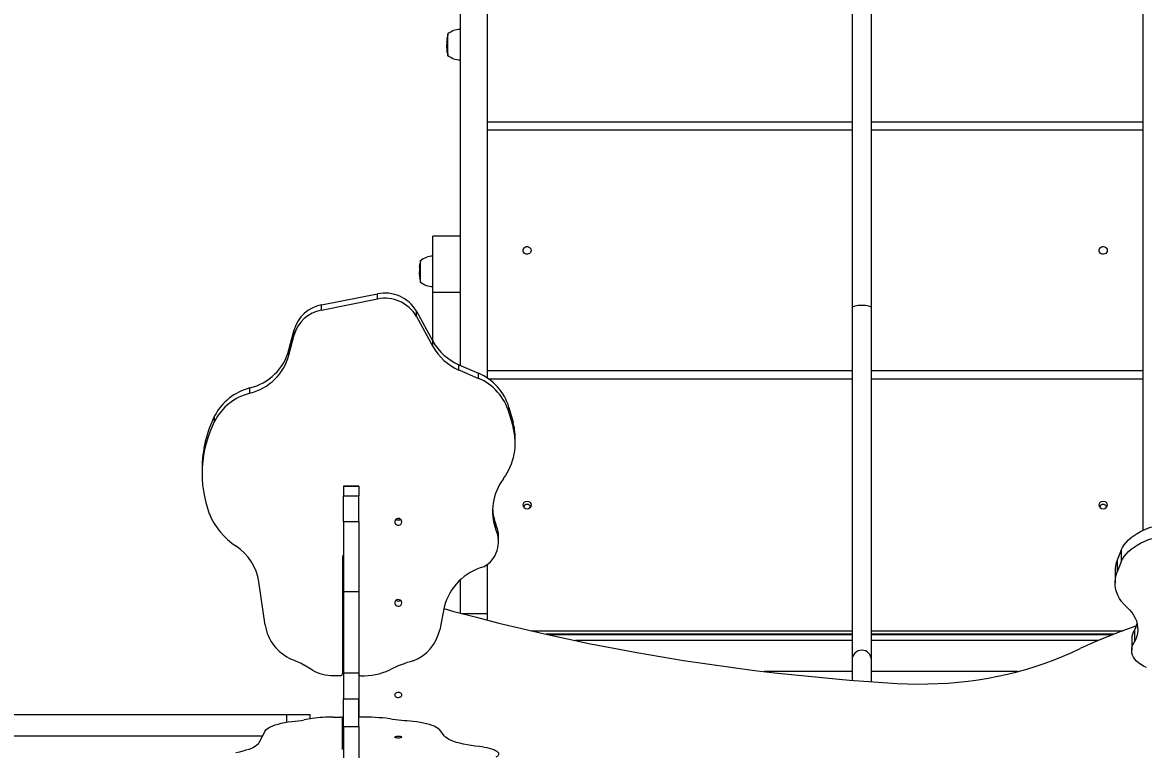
# Model space of a CAD drawing. Header units: millimetres. Extents: x -8422 to 28150, y -6982 to 5510.
# Drawn here: x 16569 to 17675, y 1438 to 2155 of the extents above; entities that cross this region are included whole.
import ezdxf

# ---------------------------------------------------------------- set-up
doc = ezdxf.new("R2010")
doc.units = ezdxf.units.MM
for name, color, linetype in [('DIKOM_ОБЪЕКТ', 7, 'Continuous'), ('DIKOM_РАЗМЕР_ЗОНА', 7, 'Continuous'), ('DIKOM_РАЗМЕР_ОБЪЕКТА', 7, 'Continuous')]:
    doc.layers.add(name, color=color, linetype=linetype)
doc.styles.add('style1', font='arial.ttf', dxfattribs={"width": 0.8})
doc.dimstyles.new('1-50', dxfattribs={"dimtxt": 300, "dimasz": 200, "dimexe": 100, "dimexo": 0, "dimgap": 100, "dimtad": 1, "dimdec": 0, "dimtxsty": 'style1', "dimcen": 0, "dimclrd": 7, "dimclre": 7, "dimadec": 1, "dimazin": 2, "dimtfac": 1, "dimtdec": 0, "dimtmove": 1, "dimatfit": 3, "dimfxl": 0, "dimlwd": 25, "dimlwe": 18, "dimarcsym": 0})

# ---------------------------------------------------------------- blocks, each defined once
blk = doc.blocks.new('*D15')
at = {"layer": 'Defpoints', "color": 0, "transparency": 16777216}
for p in [(19380.3, 3651.5), (27070.1, 3651.5), (15204.4, -3115.2)]:
    blk.add_point(p, dxfattribs=at)
at = {"layer": 'DIKOM_РАЗМЕР_ОБЪЕКТА', "color": 7, "lineweight": 18, "transparency": 16777216}
for p, q in [((19380.3, 3651.5), (27170.1, 3651.5)), ((15204.4, -3115.2), (27170.1, -3115.2))]:
    blk.add_line(p, q, dxfattribs=at)
at = {"layer": 'DIKOM_РАЗМЕР_ОБЪЕКТА', "color": 7, "lineweight": 25, "transparency": 16777216}
blk.add_line((27070.1, -2915.2), (27070.1, 3451.5), dxfattribs=at)
at = {"layer": 'DIKOM_РАЗМЕР_ОБЪЕКТА', "color": 7, "transparency": 16777216}
for points in [[(27036.8, 3451.5), (27103.5, 3451.5), (27070.1, 3651.5)], [(27036.8, -2915.2), (27103.5, -2915.2), (27070.1, -3115.2)]]:
    blk.add_solid(points, dxfattribs=at)
at = {"layer": 'DIKOM_РАЗМЕР_ОБЪЕКТА', "color": 0, "transparency": 16777216, "insert": (26817, -135.2), "char_height": 300, "attachment_point": 5, "rotation": 90, "style": 'style1'}
blk.add_mtext('6750', dxfattribs=at)
blk = doc.blocks.new('*D14')
at = {"layer": 'Defpoints', "color": 0, "transparency": 16777216}
for p in [(20684.7, 5148.6), (28049.7, 5148.6), (14575.8, -5055.5)]:
    blk.add_point(p, dxfattribs=at)
at = {"layer": 'DIKOM_РАЗМЕР_ЗОНА', "color": 7, "lineweight": 18, "transparency": 16777216}
for p, q in [((20684.7, 5148.6), (28149.7, 5148.6)), ((14575.8, -5055.5), (28149.7, -5055.5))]:
    blk.add_line(p, q, dxfattribs=at)
at = {"layer": 'DIKOM_РАЗМЕР_ЗОНА', "color": 7, "lineweight": 25, "transparency": 16777216}
blk.add_line((28049.7, -4855.5), (28049.7, 4948.6), dxfattribs=at)
at = {"layer": 'DIKOM_РАЗМЕР_ЗОНА', "color": 7, "transparency": 16777216}
for points in [[(28016.4, 4948.6), (28083, 4948.6), (28049.7, 5148.6)], [(28016.4, -4855.5), (28083, -4855.5), (28049.7, -5055.5)]]:
    blk.add_solid(points, dxfattribs=at)
at = {"layer": 'DIKOM_РАЗМЕР_ЗОНА', "color": 0, "transparency": 16777216, "insert": (27796.5, -63.6), "char_height": 300, "attachment_point": 5, "rotation": 90, "style": 'style1'}
blk.add_mtext('10200', dxfattribs=at)
blk = doc.blocks.new('*D13')
at = {"layer": 'Defpoints', "color": 0, "transparency": 16777216}
for p in [(10490, 1785.1), (25983.1, 460.5), (10490, -6882.5)]:
    blk.add_point(p, dxfattribs=at)
at = {"layer": 'DIKOM_РАЗМЕР_ЗОНА', "color": 7, "lineweight": 18, "transparency": 16777216}
for p, q in [((10490, 1785.1), (10490, -6982.5)), ((25983.1, 460.5), (25983.1, -6982.5))]:
    blk.add_line(p, q, dxfattribs=at)
at = {"layer": 'DIKOM_РАЗМЕР_ЗОНА', "color": 7, "lineweight": 25, "transparency": 16777216}
blk.add_line((25783.1, -6882.5), (10690, -6882.5), dxfattribs=at)
at = {"layer": 'DIKOM_РАЗМЕР_ЗОНА', "color": 7, "transparency": 16777216}
for points in [[(10690, -6849.2), (10690, -6915.8), (10490, -6882.5)], [(25783.1, -6849.2), (25783.1, -6915.8), (25983.1, -6882.5)]]:
    blk.add_solid(points, dxfattribs=at)
at = {"layer": 'DIKOM_РАЗМЕР_ЗОНА', "color": 0, "transparency": 16777216, "insert": (18236.5, -6629.3), "char_height": 300, "attachment_point": 5, "style": 'style1'}
blk.add_mtext('15500', dxfattribs=at)

msp = doc.modelspace()

# ---------------------------------------------------------------- linework, layer by layer
at = {"layer": 'DIKOM_ОБЪЕКТ', "color": 7, "linetype": 'Continuous', "lineweight": 15}
for p, q in [((17000.4, 2773.8), (17000.4, 1816.9)), ((17027.4, 1804.2), (17027.4, 2773.8)), ((17673.4, 2773.8), (17673.4, 1654.2)), ((17386.9, 2697.8), (17386.9, 1873.6)), ((17405.9, 1873.6), (17405.9, 2697.8)), ((16987.4, 2136.9), (16987.4, 2136.6)), ((16987.4, 2135.8), (16987.4, 2136.1)), ((16987.5, 2137.1), (16987.5, 2137.3)), ((16988.4, 2122.2), (16988.4, 2143.8)), ((16987.4, 2134.4), (16987.4, 2134.6)), ((16987.4, 2134.4), (16987.4, 2133.6)), ((16987.4, 2133.6), (16987.4, 2132.6)), ((16987.4, 2133.3), (16987.4, 2133.6)), ((16987.4, 2132.5), (16987.4, 2132.2)), ((16987.4, 2132.2), (16987.4, 2131.6)), ((16987.5, 2128.6), (16987.5, 2128.6)), ((16987.6, 2126.9), (16987.5, 2128.6)), ((16987.6, 2128.5), (16987.6, 2127.1)), ((16987.7, 2126.8), (16987.8, 2126.5)), ((16987.8, 2126.2), (16987.7, 2126.5)), ((16987.8, 2126.2), (16987.8, 2126.2)), ((16987.8, 2126.2), (16987.8, 2126.2)), ((16987.8, 2126.2), (16987.8, 2126.2)), ((17027.4, 2056.9), (17386.9, 2056.9)), ((17386.9, 2048.7), (17027.4, 2048.7)), ((17405.9, 2056.9), (17673.4, 2056.9)), ((17673.4, 2048.7), (17405.9, 2048.7)), ((17000.4, 1944.3), (16973.4, 1944.3)), ((16973.4, 1889.1), (16973.4, 1944.3)), ((16960.8, 1917), (16960.8, 1917.1)), ((16960.8, 1916.6), (16960.8, 1916.6)), ((16961.4, 1898.7), (16961.4, 1920.3)), ((16960.4, 1913.4), (16960.5, 1913.5)), ((16960.4, 1913.1), (16960.4, 1913)), ((16960.4, 1912.2), (16960.4, 1912.2)), ((16960.4, 1911), (16960.4, 1911.1)), ((16960.4, 1911), (16960.4, 1910)), ((16960.4, 1909.8), (16960.4, 1908.7)), ((16960.4, 1909.4), (16960.4, 1909.8)), ((16960.4, 1908.7), (16960.4, 1908.5)), ((16960.4, 1908.4), (16960.4, 1908)), ((16960.4, 1906.1), (16960.4, 1906.1)), ((16960.5, 1904.7), (16960.5, 1904.7)), ((16960.6, 1904.1), (16960.5, 1904.7)), ((16960.6, 1904.4), (16960.6, 1903.6)), ((16960.7, 1903.1), (16960.8, 1902.4)), ((16960.8, 1902.2), (16960.7, 1902.7)), ((16960.8, 1902.2), (16960.8, 1902.2)), ((16960.8, 1902.2), (16960.8, 1902.2)), ((16960.8, 1902.2), (16960.8, 1902.2)), ((16863.6, 1876.4), (16918.9, 1887.4)), ((16863.6, 1871.2), (16918.9, 1882.3)), ((16918.9, 1882.3), (16918.9, 1887.4)), ((16973.4, 1889.1), (17000.4, 1889.1)), ((16973.4, 1840.8), (16973.4, 1889.1)), ((16863.6, 1871.2), (16863.6, 1876.4)), ((16957.3, 1865.1), (16957.3, 1870.3)), ((16957.3, 1870.3), (16973.5, 1840.7)), ((17386.9, 1873.6), (17386.9, 1526.5)), ((17405.9, 1526.5), (17405.9, 1873.6)), ((16957.3, 1865.1), (16973.5, 1835.6)), ((16831.7, 1832.1), (16836.9, 1852)), ((16836.9, 1846.8), (16836.9, 1852)), ((16831.7, 1826.9), (16836.9, 1846.8)), ((16973.5, 1835.6), (16973.5, 1840.7)), ((16831.7, 1826.9), (16831.7, 1832.1)), ((16999.3, 1812.3), (16999.3, 1817.4)), ((16999.3, 1817.4), (17018.5, 1809.1)), ((16999.3, 1812.3), (17018.5, 1803.9)), ((17018.5, 1803.9), (17018.5, 1809.1)), ((17027.4, 1811.7), (17386.9, 1811.7)), ((17405.9, 1811.7), (17673.4, 1811.7)), ((16793.2, 1789.4), (16793.2, 1794.5)), ((17386.9, 1803.1), (17028.9, 1803.1)), ((17673.4, 1803.1), (17405.9, 1803.1)), ((17048.5, 1770.2), (17048.5, 1775.4)), ((17048.5, 1775.4), (17052.6, 1760.9)), ((17048.5, 1770.2), (17052.6, 1755.8)), ((16758.4, 1761.8), (16758.4, 1766.9)), ((17052.6, 1755.8), (17052.6, 1760.9)), ((17054.7, 1740.2), (17054.7, 1745.3)), ((16746, 1715.2), (16746, 1710.1)), ((16900.4, 1697.8), (16885.4, 1697.8)), ((16885.4, 1697.7), (16885.4, 1697.8)), ((16885.4, 1697.7), (16900.4, 1697.7)), ((16885.4, 1697.7), (16885.4, 1688.3)), ((16900.4, 1697.7), (16900.4, 1697.8)), ((16900.4, 1697.7), (16900.4, 1688.3)), ((16885.4, 1688.3), (16900.4, 1688.3)), ((16885.4, 1663), (16885.4, 1688.3)), ((16900.4, 1663), (16900.4, 1688.3)), ((16885.4, 1663), (16900.4, 1663)), ((16885.4, 1663), (16885.4, 1594)), ((16900.4, 1663), (16900.4, 1594)), ((17035.6, 1654.9), (17035.6, 1660.1)), ((17038.4, 1643), (17038.4, 1648.1)), ((16884.4, 1627.2), (16884.4, 1512.8)), ((17652.3, 1634.5), (17648.3, 1624.6)), ((17652.3, 1634.5), (17652.3, 1623)), ((17027.4, 1572.3), (17027.4, 1620.7)), ((17648.3, 1624.6), (17648.3, 1613.1)), ((17652.3, 1623), (17648.3, 1613.1)), ((17000.4, 1605.1), (17000.4, 1572.6)), ((17646.1, 1613.9), (17646.1, 1602.4)), ((16808.2, 1560.6), (16802, 1603.5)), ((16885.4, 1594), (16900.4, 1594)), ((16885.4, 1594), (16885.4, 1513.8)), ((16900.4, 1594), (16900.4, 1513.8)), ((16984.8, 1578.5), (16980.4, 1556.2)), ((17001.7, 1572.3), (17027.4, 1572.3)), ((17027.4, 1565.5), (17027.4, 1572.3)), ((17070.2, 1555.1), (17386.9, 1555.1)), ((17386.9, 1551.7), (17085.1, 1551.7)), ((17086.4, 1551.5), (17386.9, 1551.5)), ((17405.9, 1555.1), (17653.9, 1555.1)), ((17645, 1551.7), (17405.9, 1551.7)), ((17405.9, 1551.5), (17644.3, 1551.5)), ((17665.2, 1555.6), (17665.2, 1544.1)), ((17386.9, 1545.5), (17114.1, 1545.5)), ((17629.5, 1545.5), (17405.9, 1545.5)), ((17662.5, 1547.4), (17662.5, 1535.9)), ((16854.8, 1516.2), (16846.6, 1521.1)), ((17386.9, 1526.5), (17386.9, 1506.3)), ((17405.9, 1504.9), (17405.9, 1526.5)), ((16875.3, 1511), (16882.4, 1510.9)), ((16885.4, 1513.8), (16900.4, 1513.8)), ((16885.4, 1513.8), (16885.4, 1488)), ((16900.4, 1513.8), (16900.4, 1488)), ((16900.4, 1512.6), (16900.4, 1469.6)), ((17386.9, 1515), (17300.2, 1515)), ((17550.3, 1515), (17405.9, 1515)), ((16885.4, 1488), (16900.4, 1488)), ((16885.4, 1460.6), (16885.4, 1488)), ((16900.4, 1490.1), (16900.4, 1489.8)), ((16900.4, 1460.6), (16900.4, 1488)), ((15471.6, 1472.5), (16829.3, 1472.5)), ((16829.3, 1472.5), (16852.6, 1472.5)), ((16829.3, 1472.5), (16829.3, 1464.9)), ((16852.6, 1468.2), (16852.6, 1472.5)), ((16854.8, 1468.6), (16846.6, 1467.2)), ((16875.3, 1470), (16882.4, 1470.1)), ((16884.4, 1438), (16884.4, 1469.5)), ((16885.4, 1460.6), (16900.4, 1460.6)), ((16885.4, 1460.6), (16885.4, 1422.6)), ((16900.4, 1460.6), (16900.4, 1422.6)), ((15400.4, 1451.5), (16805.6, 1451.5)), ((16808.2, 1456.4), (16802, 1444.6)), ((16884.4, 1451.5), (16885.4, 1451.5)), ((16984.8, 1451.5), (16980.4, 1457.6))]:
    msp.add_line(p, q, dxfattribs=at)
at = {"layer": 'DIKOM_ОБЪЕКТ', "color": 7, "linetype": 'Continuous', "lineweight": 15, "flags": 128}
for points in [[(16987.8, 2125.5), (16987.8, 2125.5), (16987.8, 2125.5), (16987.8, 2125.5), (16987.8, 2125.5), (16987.8, 2125.5), (16987.8, 2125.5), (16987.8, 2125.4), (16987.8, 2125.4)], [(17070.4, 1930.2), (17070.2, 1929.1), (17069.7, 1928.1), (17068.9, 1927.2), (17067.9, 1926.7), (17066.7, 1926.4), (17065.5, 1926.5), (17064.4, 1926.9), (17063.5, 1927.6), (17062.8, 1928.6), (17062.5, 1929.6), (17062.5, 1930.8), (17062.8, 1931.9), (17063.5, 1932.8), (17064.4, 1933.5), (17065.5, 1933.9), (17066.7, 1934), (17067.9, 1933.7), (17068.9, 1933.2), (17069.7, 1932.4), (17070.2, 1931.3), (17070.4, 1930.2)], [(17638.4, 1930.2), (17638.2, 1929.1), (17637.7, 1928.1), (17636.9, 1927.2), (17635.9, 1926.7), (17634.7, 1926.4), (17633.5, 1926.5), (17632.4, 1926.9), (17631.5, 1927.6), (17630.8, 1928.6), (17630.5, 1929.6), (17630.5, 1930.8), (17630.8, 1931.9), (17631.5, 1932.8), (17632.4, 1933.5), (17633.5, 1933.9), (17634.7, 1934), (17635.9, 1933.7), (17636.9, 1933.2), (17637.7, 1932.4), (17638.2, 1931.3), (17638.4, 1930.2)], [(17396.4, 1876), (17394.6, 1876), (17392.8, 1875.8), (17391.1, 1875.6), (17389.7, 1875.3), (17388.5, 1874.9), (17387.6, 1874.5), (17387.1, 1874.1), (17386.9, 1873.6)], [(17405.9, 1873.6), (17405.7, 1874.1), (17405.2, 1874.5), (17404.3, 1874.9), (17403.1, 1875.3), (17401.7, 1875.6), (17400.1, 1875.8), (17398.3, 1876), (17396.4, 1876)], [(16942.9, 1662.5), (16942.7, 1663.5), (16942.2, 1664.5), (16941.3, 1665.2), (16940.3, 1665.7), (16939.1, 1665.8), (16938, 1665.5), (16937.1, 1664.9), (16936.3, 1664), (16936, 1663), (16936, 1661.9), (16936.3, 1660.9), (16937.1, 1660.1), (16938, 1659.5), (16939.1, 1659.2), (16940.3, 1659.3), (16941.3, 1659.7), (16942.2, 1660.5), (16942.7, 1661.4), (16942.9, 1662.5)], [(17652.3, 1634.5), (17653.6, 1637.2), (17655.2, 1639.8), (17657.2, 1642.3), (17659.4, 1644.8), (17662, 1647.1), (17664.8, 1649.2), (17667.9, 1651.2), (17671.2, 1653.1), (17674.7, 1654.8), (17678.5, 1656.2), (17682.4, 1657.5)], [(17652.3, 1623), (17653.6, 1625.7), (17655.2, 1628.3), (17657.2, 1630.8), (17659.4, 1633.3), (17662, 1635.6), (17664.8, 1637.7), (17667.9, 1639.7), (17671.2, 1641.6), (17674.7, 1643.3), (17678.5, 1644.7), (17682.4, 1646)], [(17657.8, 1578.4), (17655, 1581.2), (17652.6, 1584.1), (17650.6, 1587.1), (17648.9, 1590.3), (17647.6, 1593.5), (17646.7, 1596.7), (17646.2, 1600), (17646.1, 1603.3), (17646.4, 1606.6), (17647.1, 1609.9), (17648.3, 1613.1)], [(16942.9, 1582.6), (16942.7, 1583.7), (16942.2, 1584.6), (16941.3, 1585.4), (16940.3, 1585.8), (16939.1, 1585.9), (16938, 1585.6), (16937.1, 1585), (16936.3, 1584.2), (16936, 1583.1), (16936, 1582.1), (16936.3, 1581), (16937.1, 1580.2), (16938, 1579.6), (16939.1, 1579.3), (16940.3, 1579.4), (16941.3, 1579.8), (16942.2, 1580.6), (16942.7, 1581.5), (16942.9, 1582.6)], [(16984.5, 1577), (16994.2, 1574.3), (17016.4, 1568.4), (17038.7, 1562.7), (17061.1, 1557.3), (17083.6, 1552.1), (17106.2, 1547.1), (17129, 1542.4), (17151.8, 1537.9), (17174.7, 1533.7), (17197.7, 1529.7), (17220.8, 1525.9), (17243.9, 1522.4), (17267.2, 1519.2), (17290.5, 1516.1), (17313.8, 1513.4), (17337.2, 1510.9), (17360.7, 1508.6), (17384.2, 1506.6), (17407.8, 1504.8), (17431.3, 1503.3)], [(17657.8, 1578.4), (17660.3, 1575.9), (17662.5, 1573.2), (17664.4, 1570.5), (17665.9, 1567.7), (17667.1, 1564.8), (17667.9, 1561.8), (17668.4, 1558.8), (17668.5, 1555.9), (17668.2, 1552.9), (17667.6, 1549.9), (17666.6, 1547), (17665.2, 1544.1)], [(17667.1, 1559.9), (17665.6, 1559.4), (17651.9, 1554.4), (17638.3, 1549.1), (17624.9, 1543.5), (17611.7, 1537.7)], [(17677, 1519), (17674.2, 1520.3), (17671.6, 1521.8), (17669.3, 1523.4), (17667.3, 1525.2), (17665.7, 1527.1), (17664.3, 1529.1), (17663.3, 1531.2), (17662.7, 1533.4), (17662.5, 1535.6), (17662.6, 1537.8), (17663.1, 1539.9), (17664, 1542.1), (17665.2, 1544.1)], [(17431.3, 1503.3), (17441.4, 1502.8), (17451.4, 1502.6), (17461.4, 1502.7), (17471.4, 1503), (17481.4, 1503.6), (17491.4, 1504.5), (17501.3, 1505.6), (17511.1, 1506.9), (17520.9, 1508.5), (17530.6, 1510.3), (17540.2, 1512.4), (17549.6, 1514.8), (17559, 1517.4), (17568.2, 1520.2), (17577.2, 1523.2), (17586.1, 1526.5), (17594.8, 1530), (17603.4, 1533.7), (17611.7, 1537.7)], [(16935.9, 1491.9), (16936.1, 1491.1), (16936.7, 1490.4), (16937.5, 1489.8), (16938.6, 1489.5), (16939.7, 1489.5), (16940.8, 1489.7), (16941.8, 1490.1), (16942.5, 1490.7), (16942.9, 1491.5), (16942.9, 1492.3), (16942.5, 1493.1), (16941.8, 1493.7), (16940.8, 1494.2), (16939.7, 1494.4), (16938.6, 1494.3), (16937.5, 1494), (16936.7, 1493.4), (16936.1, 1492.7), (16935.9, 1491.9)], [(16808.2, 1456.4), (16809, 1457.4), (16810.1, 1458.5), (16811.6, 1459.5), (16813.5, 1460.5), (16815.6, 1461.4), (16818.1, 1462.3), (16820.9, 1463.1), (16824, 1463.9), (16827.3, 1464.6), (16830.9, 1465.2), (16834.6, 1465.7)], [(16954, 1466), (16957.6, 1465.6), (16961, 1465.1), (16964.3, 1464.5), (16967.3, 1463.8), (16970, 1463), (16972.5, 1462.2), (16974.7, 1461.4), (16976.6, 1460.5), (16978.2, 1459.6), (16979.4, 1458.6), (16980.4, 1457.6)], [(16942.9, 1450.3), (16942.7, 1450), (16942.2, 1449.8), (16941.3, 1449.6), (16940.3, 1449.4), (16939.1, 1449.4), (16938, 1449.5), (16937.1, 1449.7), (16936.3, 1449.9), (16936, 1450.2), (16936, 1450.5), (16936.3, 1450.7), (16937.1, 1451), (16938, 1451.1), (16939.1, 1451.2), (16940.3, 1451.2), (16941.3, 1451.1), (16942.2, 1450.9), (16942.7, 1450.6), (16942.9, 1450.3)], [(17023.9, 1440.5), (17019.5, 1440.9), (17015.2, 1441.4), (17011.2, 1441.9), (17007.3, 1442.6), (17003.6, 1443.3), (17000.2, 1444.2), (16997, 1445), (16994.2, 1446), (16991.6, 1447), (16989.4, 1448.1), (16987.5, 1449.2), (16986, 1450.3), (16984.8, 1451.5)], [(16802, 1444.6), (16801.2, 1443.4), (16800, 1442.3), (16798.5, 1441.2), (16796.7, 1440.2), (16794.6, 1439.1), (16792.1, 1438.2), (16789.3, 1437.3), (16786.3, 1436.4), (16783, 1435.6), (16779.4, 1434.9)], [(17023.9, 1440.5), (17026.7, 1440), (17029.2, 1439.4), (17031.5, 1438.7), (17033.5, 1438), (17035.2, 1437.2), (17036.5, 1436.4), (17037.5, 1435.6), (17038.1, 1434.7), (17038.4, 1433.8), (17038.3, 1432.9), (17037.8, 1432.1), (17036.9, 1431.2), (17035.6, 1430.4)]]:
    msp.add_lwpolyline(points, dxfattribs=at)
at = {"layer": 'DIKOM_ОБЪЕКТ', "color": 7, "linetype": 'Continuous', "lineweight": 15}
for centre in [(17066.4, 1679.1), (17634.4, 1679.1)]:
    msp.add_circle(centre, 3.98, dxfattribs=at)
for centre, radius, start, end in [((17000.6, 2129.4), 18.7, 90.4909, 130.6212), ((17029.2, 2134.5), 41.8, 175.0665, 176.4771), ((17029.2, 2134.5), 41.8, 177.1205, 178.277), ((17029.2, 2134.5), 41.8, 178.9202, 179.3623), ((17029.2, 2134.5), 41.8, 167.1204, 170.8725), ((17029.2, 2131.6), 41.8, 183.0152, 184.2708), ((17029.2, 2131.6), 41.8, 184.9166, 185.3407), ((17029.2, 2131.6), 41.8, 185.3407, 185.8256), ((17029.2, 2131.6), 41.8, 188.4079, 188.731), ((17029.2, 2131.6), 41.8, 188.731, 192.8796), ((17000.6, 2136.7), 18.7, 229.3788, 269.5091), ((17002.2, 1911), 41.8, 175.7309, 176.6479), ((17002.2, 1911), 41.8, 172.3228, 175.0883), ((17002.2, 1911), 41.8, 167.1204, 171.6925), ((16973.6, 1905.8), 18.7, 90.4909, 130.6212), ((17002.2, 1911), 41.8, 177.2714, 178.3921), ((17002.2, 1908), 41.8, 180, 182.6115), ((17002.2, 1908), 41.8, 183.1889, 184.0775), ((17002.2, 1908), 41.8, 184.703, 185.4479), ((17002.2, 1908), 41.8, 186.04, 186.8146), ((17002.2, 1908), 41.8, 187.3232, 188.0936), ((17002.2, 1908), 41.8, 188.7239, 192.8796), ((16973.6, 1913.2), 18.7, 229.3788, 269.5091), ((16926.3, 1852.4), 35.7, 29.9071, 101.9898), ((16926.3, 1847.3), 35.7, 29.9071, 101.9898), ((16869.6, 1842.9), 34, 100.2175, 164.5538), ((16869.6, 1837.8), 34, 100.2175, 164.5538), ((17020.4, 1866.8), 53.7, 209.0609, 246.8457), ((16780.4, 1846.2), 53.2, 283.8994, 344.5992), ((16780.4, 1841.1), 53.2, 283.8993, 344.5992), ((17020.4, 1861.6), 53.7, 209.0611, 246.8457), ((16997.9, 1760.5), 52.8, 16.381, 67.0727), ((16997.9, 1755.4), 52.8, 16.381, 67.0727), ((16806.5, 1742), 54.2, 104.2555, 152.5834), ((16806.5, 1736.8), 54.2, 104.2557, 152.5832), ((16860.7, 1715.1), 114.7, 153.1062, 179.9332), ((16860.1, 1710.1), 114.1, 153.0552, 200.3986), ((16996.6, 1745.3), 58.1, 0.0124, 15.6032), ((16996.1, 1740.2), 58.6, 323.2327, 15.4797), ((17085.3, 1673.2), 52.9, 142.9566, 200.225), ((17085, 1678.4), 52.6, 182.8373, 200.3284), ((17066.4, 1675.7), 4.01, 25.7327, 154.2673), ((17634.4, 1675.7), 4.01, 25.7315, 154.2685), ((16818.7, 1697.8), 71, 202.7265, 236.4535), ((16939.4, 1669.1), 4.63, 241.4132, 298.5868), ((16939.4, 1668), 3.66, 233.2416, 306.7584), ((17010.7, 1648.1), 27.6, 0.0582, 25.7396), ((17010.1, 1642.9), 28.2, 299.1957, 25.1692), ((16751.3, 1595.6), 51.3, 8.7791, 56.7105), ((16889.8, 1627.2), 5.4, 144.5621, 179.8614), ((17038.2, 1565.1), 55.1, 105.113, 165.969), ((17674.2, 1613.8), 28.1, 157.4859, 179.8439), ((16939.4, 1588.1), 3.66, 233.2403, 306.7597), ((16852.1, 1567.8), 44.5, 189.2038, 246.781), ((17641.2, 1568.7), 27.4, 331.3336, 346.4861), ((16939, 1565.1), 42.3, 290.8263, 347.8868), ((17676.7, 1547.2), 14.2, 143.7795, 179.2003), ((16813.5, 1467), 63.4, 58.5129, 70.5469), ((17396.4, 1526.5), 9.5, 0, 180), ((16875.9, 1556.5), 45.5, 242.2942, 269.1666), ((16904.7, 1573.5), 62.7, 267.8624, 294.8028), ((16986.9, 1407.2), 122.8, 105.5095, 117.0667), ((16882.5, 1512.9), 1.94, 267.9384, 358.1433), ((16902.4, 1512.8), 1.94, 181.7421, 269.6101), ((16818.1, 1638.2), 173.3, 275.4717, 279.4769), ((16875.4, 1320.9), 149.2, 90.0583, 97.9557), ((16882.9, 1467.7), 2.38, 49.7254, 101.4257), ((16901.9, 1467.9), 2.27, 79.0139, 131.0986), ((16905, 1257.7), 212.3, 82.9664, 90.7146), ((16981.5, 1830.9), 365.9, 262.0596, 265.6894)]:
    msp.add_arc(centre, radius, start, end, dxfattribs=at)
for points, knots in [([(16987.5, 2137.3), (16987.5, 2137.2), (16987.5, 2137.1), (16987.4, 2136.9), (16987.4, 2136.9)], [0, 0, 0, 0, 0.476093, 1, 1, 1, 1]), ([(16987.4, 2136.1), (16987.4, 2136), (16987.4, 2135.8), (16987.4, 2135.7), (16987.4, 2135.6)], [0, 0, 0, 0, 0.483639, 1, 1, 1, 1]), ([(16987.4, 2135.6), (16987.4, 2135.6), (16987.4, 2135.4), (16987.4, 2135.3), (16987.4, 2135.3)], [0, 0, 0, 0, 0.641225, 1, 1, 1, 1]), ([(16987.7, 2139.6), (16987.7, 2139.4), (16987.6, 2139.1), (16987.6, 2138.6), (16987.5, 2138.3), (16987.5, 2138.2), (16987.5, 2138.1)], [0, 0, 0, 0, 0.377637, 0.625325, 0.873008, 1, 1, 1, 1]), ([(16987.6, 2138.4), (16987.6, 2138.4), (16987.6, 2138.5), (16987.6, 2138.6), (16987.6, 2138.9), (16987.6, 2139.2), (16987.7, 2139.4), (16987.7, 2139.5)], [0, 0, 0, 0, 0.001634, 0.247988, 0.495728, 0.8116, 1, 1, 1, 1]), ([(16987.8, 2140.8), (16987.8, 2140.6), (16987.8, 2140.2), (16987.7, 2139.8), (16987.7, 2139.6)], [0, 0, 0, 0, 0.512327, 1, 1, 1, 1]), ([(16987.4, 2135), (16987.4, 2134.7), (16987.4, 2134.3), (16987.4, 2133.9), (16987.4, 2133.9)], [0, 0, 0, 0, 0.875101, 1, 1, 1, 1]), ([(16987.4, 2133.9), (16987.4, 2133.8), (16987.4, 2133.6), (16987.4, 2133.4), (16987.4, 2133.3)], [0, 0, 0, 0, 0.499808, 1, 1, 1, 1]), ([(16987.4, 2132.6), (16987.4, 2132.5), (16987.4, 2132.3), (16987.4, 2131.9), (16987.4, 2131.6), (16987.4, 2131.4)], [0, 0, 0, 0, 0.334966, 0.662865, 1, 1, 1, 1]), ([(16987.4, 2131.3), (16987.4, 2131.4), (16987.4, 2131.7), (16987.4, 2132), (16987.4, 2132.2), (16987.4, 2132.2), (16987.4, 2132.2), (16987.4, 2132.2)], [0, 0, 0, 0, 0.285486, 0.526437, 0.767429, 0.995127, 1, 1, 1, 1]), ([(16987.4, 2131.4), (16987.4, 2131.2), (16987.4, 2130.8), (16987.4, 2130.3), (16987.4, 2129.8), (16987.4, 2129.5), (16987.4, 2129.4), (16987.4, 2129.3)], [0, 0, 0, 0, 0.225282, 0.412916, 0.600069, 0.800069, 1, 1, 1, 1]), ([(16987.4, 2129.8), (16987.4, 2129.8), (16987.4, 2129.9), (16987.4, 2130.3), (16987.4, 2130.6), (16987.4, 2131), (16987.4, 2131.2), (16987.4, 2131.3)], [0, 0, 0, 0, 0.301856, 0.491413, 0.681076, 0.876408, 1, 1, 1, 1]), ([(16987.4, 2129.8), (16987.4, 2129.8), (16987.4, 2129.7), (16987.4, 2129.7), (16987.4, 2129.7), (16987.4, 2129.8)], [0, 0, 0, 0, 0.192477, 0.6693, 1, 1, 1, 1]), ([(16987.4, 2129.3), (16987.4, 2129.3), (16987.4, 2129.2), (16987.4, 2129.4), (16987.4, 2129.4)], [0, 0, 0, 0, 0.601499, 1, 1, 1, 1]), ([(16987.5, 2129.2), (16987.5, 2129.1), (16987.5, 2128.9), (16987.6, 2128.6), (16987.6, 2128.5)], [0, 0, 0, 0, 0.513119, 1, 1, 1, 1]), ([(16987.5, 2128.6), (16987.5, 2128.7), (16987.5, 2128.9), (16987.5, 2129.1), (16987.5, 2129.2)], [0, 0, 0, 0, 0.241672, 1, 1, 1, 1]), ([(16987.6, 2127.1), (16987.6, 2127), (16987.6, 2127), (16987.6, 2126.9), (16987.6, 2126.8), (16987.6, 2126.8)], [0, 0, 0, 0, 0.499802, 0.749734, 1, 1, 1, 1]), ([(16987.7, 2126.5), (16987.7, 2126.6), (16987.7, 2126.7), (16987.6, 2126.8), (16987.6, 2126.9)], [0, 0, 0, 0, 0.501855, 1, 1, 1, 1]), ([(16987.6, 2126.8), (16987.6, 2126.8), (16987.6, 2126.8), (16987.7, 2126.8), (16987.7, 2126.8), (16987.7, 2126.8)], [0, 0, 0, 0, 0.500014, 0.750022, 1, 1, 1, 1]), ([(16987.6, 2126.8), (16987.6, 2126.8), (16987.6, 2126.8), (16987.6, 2126.8), (16987.6, 2126.8)], [0, 0, 0, 0, 0.532247, 1, 1, 1, 1]), ([(16987.8, 2126.5), (16987.8, 2126.5), (16987.8, 2126.3), (16987.9, 2126.1), (16987.9, 2125.9)], [0, 0, 0, 0, 0.455988, 1, 1, 1, 1]), ([(16987.8, 2125.5), (16987.8, 2125.6), (16987.8, 2125.9), (16987.8, 2126.1), (16987.8, 2126.2)], [0, 0, 0, 0, 0.500186, 1, 1, 1, 1]), ([(16987.9, 2125.1), (16987.9, 2125.1), (16987.8, 2125.3), (16987.8, 2125.4), (16987.8, 2125.5)], [0, 0, 0, 0, 0.563207, 1, 1, 1, 1]), ([(16987.9, 2125.9), (16987.9, 2125.8), (16987.8, 2125.5), (16987.9, 2125.2), (16987.9, 2125.1)], [0, 0, 0, 0, 0.500161, 1, 1, 1, 1]), ([(16960.7, 1915.9), (16960.7, 1915.7), (16960.6, 1915.3), (16960.6, 1914.9), (16960.5, 1914.5), (16960.5, 1914.3), (16960.5, 1914.1), (16960.5, 1914.1), (16960.5, 1914.1)], [0, 0, 0, 0, 0.216689, 0.358831, 0.500985, 0.688001, 0.880688, 1, 1, 1, 1]), ([(16960.5, 1914.6), (16960.5, 1914.6), (16960.5, 1914.6), (16960.5, 1914.8), (16960.6, 1915), (16960.6, 1915.3), (16960.6, 1915.6), (16960.7, 1915.8), (16960.7, 1915.9)], [0, 0, 0, 0, 0.278702, 0.446685, 0.583211, 0.720508, 0.895563, 1, 1, 1, 1]), ([(16960.5, 1914.6), (16960.5, 1914.6), (16960.5, 1914.6), (16960.5, 1914.6), (16960.5, 1914.6)], [0, 0, 0, 0, 0.171207, 1, 1, 1, 1]), ([(16960.8, 1917.1), (16960.8, 1916.9), (16960.8, 1916.5), (16960.7, 1916.1), (16960.7, 1915.9)], [0, 0, 0, 0, 0.512289, 1, 1, 1, 1]), ([(16960.7, 1915.9), (16960.7, 1916), (16960.7, 1916.2), (16960.7, 1916.5), (16960.8, 1916.6)], [0, 0, 0, 0, 0.488429, 1, 1, 1, 1]), ([(16960.5, 1913.5), (16960.5, 1913.4), (16960.5, 1913.3), (16960.4, 1913.1), (16960.4, 1913.1)], [0, 0, 0, 0, 0.476101, 1, 1, 1, 1]), ([(16960.4, 1912.2), (16960.4, 1912.2), (16960.4, 1912), (16960.4, 1911.9), (16960.4, 1911.8)], [0, 0, 0, 0, 0.483744, 1, 1, 1, 1]), ([(16960.4, 1911.8), (16960.4, 1911.8), (16960.4, 1911.7), (16960.4, 1911.7), (16960.4, 1911.7)], [0, 0, 0, 0, 0.498494, 1, 1, 1, 1]), ([(16960.4, 1911.7), (16960.4, 1911.2), (16960.4, 1910.6), (16960.4, 1910), (16960.4, 1910)], [0, 0, 0, 0, 0.896903, 1, 1, 1, 1]), ([(16960.4, 1910), (16960.4, 1909.9), (16960.4, 1909.7), (16960.4, 1909.5), (16960.4, 1909.4)], [0, 0, 0, 0, 0.499814, 1, 1, 1, 1]), ([(16960.4, 1908.8), (16960.4, 1908.7), (16960.4, 1908.4), (16960.4, 1908), (16960.4, 1907.6), (16960.4, 1907.4)], [0, 0, 0, 0, 0.33551, 0.663138, 1, 1, 1, 1]), ([(16960.4, 1907.4), (16960.4, 1907.5), (16960.4, 1907.8), (16960.4, 1908.2), (16960.4, 1908.4), (16960.4, 1908.5), (16960.4, 1908.5), (16960.4, 1908.5)], [0, 0, 0, 0, 0.245781, 0.4532, 0.660659, 0.856694, 1, 1, 1, 1]), ([(16960.4, 1907.4), (16960.4, 1907.2), (16960.4, 1906.8), (16960.4, 1906.3), (16960.4, 1906), (16960.4, 1905.7), (16960.4, 1905.7), (16960.4, 1905.7)], [0, 0, 0, 0, 0.225299, 0.412929, 0.600082, 0.800062, 1, 1, 1, 1]), ([(16960.4, 1906.1), (16960.4, 1906.1), (16960.4, 1906.2), (16960.4, 1906.4), (16960.4, 1906.7), (16960.4, 1907.1), (16960.4, 1907.3), (16960.4, 1907.4)], [0, 0, 0, 0, 0.301857, 0.491411, 0.681086, 0.876427, 1, 1, 1, 1]), ([(16960.5, 1905.2), (16960.5, 1905), (16960.5, 1904.8), (16960.6, 1904.6), (16960.6, 1904.4)], [0, 0, 0, 0, 0.513058, 1, 1, 1, 1]), ([(16960.5, 1905), (16960.5, 1905), (16960.5, 1905.1), (16960.5, 1905.1), (16960.5, 1905.2)], [0, 0, 0, 0, 0.500089, 1, 1, 1, 1]), ([(16960.8, 1902.4), (16960.8, 1902.3), (16960.8, 1902.1), (16960.9, 1901.9), (16960.9, 1901.8)], [0, 0, 0, 0, 0.45604, 1, 1, 1, 1]), ([(16960.8, 1902.1), (16960.8, 1902.1), (16960.8, 1902.1), (16960.8, 1902.2), (16960.8, 1902.2)], [0, 0, 0, 0, 0.500186, 1, 1, 1, 1]), ([(16960.9, 1901.8), (16960.9, 1901.8), (16960.8, 1901.7), (16960.9, 1901.7), (16960.9, 1901.7)], [0, 0, 0, 0, 0.782829, 1, 1, 1, 1])]:
    msp.add_open_spline(points, degree=3, knots=knots, dxfattribs=at)

# ---------------------------------------------------------------- dimensions: what is measured, and where the dimension line sits
at = {"layer": 'DIKOM_РАЗМЕР_ЗОНА'}
dim = msp.add_linear_dim(base=(28049.7, 5148.6), p1=(14575.8, -5055.5), p2=(20684.7, 5148.6), angle=270, text='10200', dimstyle='1-50', override={"dimscale": 1, "dimtix": 0, "dimtofl": 1, "dimtmove": 1, "dimatfit": 3}, dxfattribs=at)
dim.commit()
dim.dimension.update_dxf_attribs({"geometry": '*D14', "text_midpoint": (28049.7, -63.6), "dimtype": 160})
dim = msp.add_linear_dim(base=(10490, -6882.5), p1=(25983.1, 460.5), p2=(10490, 1785.1), angle=180, text='15500', dimstyle='1-50', dxfattribs=at)
dim.commit()
dim.dimension.update_dxf_attribs({"geometry": '*D13', "text_midpoint": (18236.5, -6882.5), "dimtype": 160})
at = {"layer": 'DIKOM_РАЗМЕР_ОБЪЕКТА'}
dim = msp.add_linear_dim(base=(27070.1, 3651.5), p1=(15204.4, -3115.2), p2=(19380.3, 3651.5), angle=270, text='6750', dimstyle='1-50', override={"dimscale": 1, "dimtix": 0, "dimtofl": 1, "dimtmove": 1, "dimatfit": 3}, dxfattribs=at)
dim.commit()
dim.dimension.update_dxf_attribs({"geometry": '*D15', "text_midpoint": (27070.1, -135.2), "dimtype": 160})

doc.saveas('drawing.dxf')
